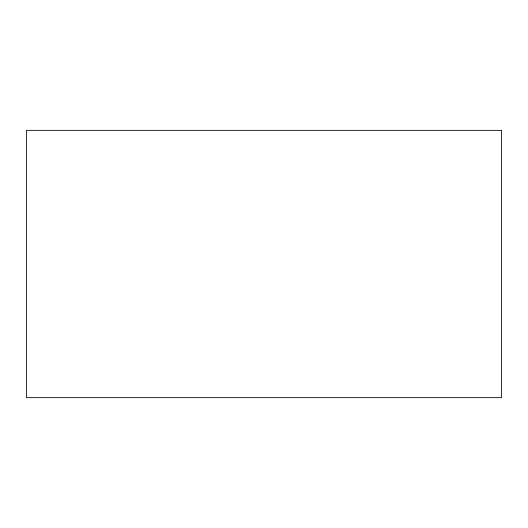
<?xml version="1.0" encoding="UTF-8"?>
<svg xmlns="http://www.w3.org/2000/svg" width="528" height="528" viewBox="0 0 528 528"><rect width="100%" height="100%" fill="white"/><g stroke="black" fill="none" stroke-linecap="round" stroke-linejoin="round"><path stroke-width="0.79" d="M501.6 130.35L26.4 130.35L26.4 397.65L501.6 397.65L501.6 130.35"/></g></svg>
